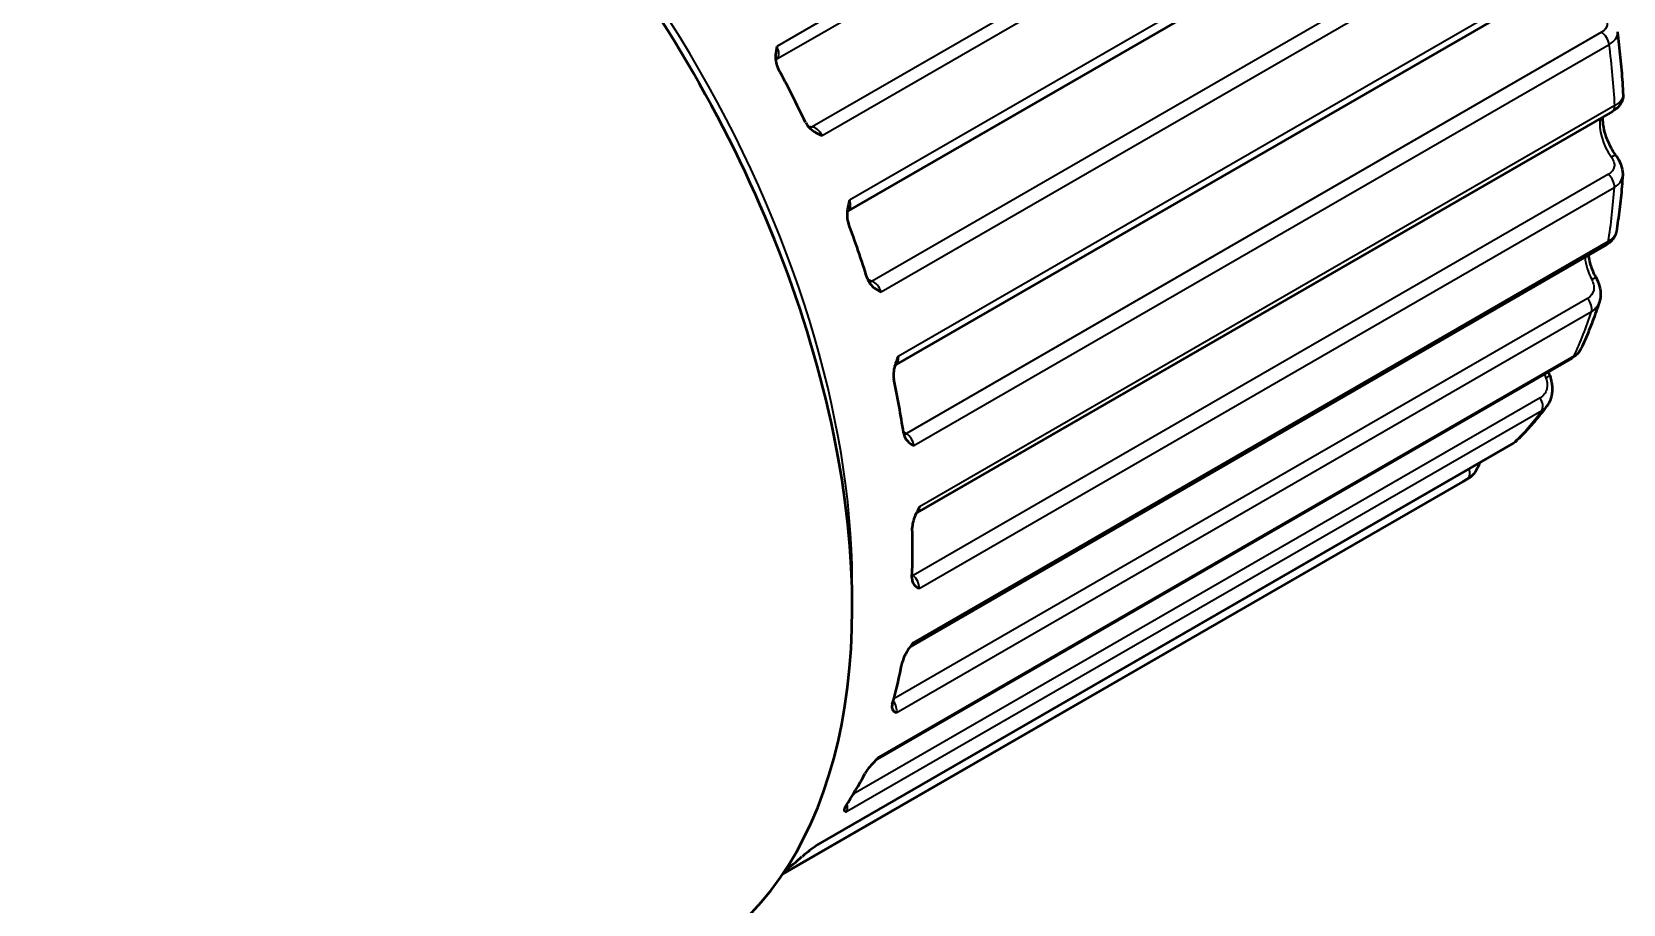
# Model space of a CAD drawing. Header units: millimetres. Extents: x -106 to 841, y -50 to 594.
# Drawn here: x 585.9 to 599.9, y 214.7 to 222.38 of the extents above; entities that cross this region are included whole.
import ezdxf

# ---------------------------------------------------------------- set-up
doc = ezdxf.new("R2010")
doc.units = ezdxf.units.MM
doc.layers.add('Visible (ISO)', color=7, linetype='Continuous', lineweight=50)
doc.layers.add('Visible Narrow (ISO)', color=7, linetype='Continuous', lineweight=35)

msp = doc.modelspace()

# ---------------------------------------------------------------- linework, layer by layer
at = {"layer": 'Visible (ISO)'}
for p, q in [((599.202, 224.339), (593.086, 220.808)), ((599.622, 222.984), (593.506, 219.453)), ((599.809, 221.682), (593.693, 218.151)), ((599.752, 220.504), (593.636, 216.972)), ((599.455, 219.511), (593.339, 215.98)), ((598.934, 218.759), (592.817, 215.228)), ((592.508, 214.967), (598.493, 218.422))]:
    msp.add_line(p, q, dxfattribs=at)
for centre, major_axis, ratio, start_param, end_param in [((588.348, 220.071), (3.375, -5.846), 0.57735, 0, 3.141593), ((589.055, 220.479), (3.25, -5.629), 0.57735, 1.436668, 1.519034), ((599.759, 221.769), (0.05, -0.0866), 0.57735, 0, 0.000421), ((589.055, 220.479), (3.25, -5.629), 0.57735, 1.203957, 1.286323), ((599.574, 220.179), (0.0886, 0.0464), 0.057996, 6.277733, 6.283185), ((599.405, 219.598), (0.05, -0.0866), 0.57735, 0, 0.000768), ((589.055, 220.479), (3.25, -5.629), 0.57735, 0.971247, 1.053613), ((599.162, 219.332), (0.0941, 0.0338), 0.244255, 6.277119, 6.283185), ((598.884, 218.846), (0.05, -0.0866), 0.57735, 0, 0.004372), ((589.055, 220.479), (3.25, -5.629), 0.57735, 0.738536, 0.820902), ((589.055, 220.479), (3.25, -5.629), 0.57735, 0.505826, 0.588192), ((589.055, 220.479), (3.25, -5.629), 0.57735, 0.273115, 0.355481), ((589.055, 220.479), (3.25, -5.629), 0.57735, 0.071451, 0.12277)]:
    msp.add_ellipse(centre, major_axis=major_axis, ratio=ratio, start_param=start_param, end_param=end_param, dxfattribs=at)
for points in [[(599.853, 222.383), (599.853, 222.383), (599.853, 222.383), (599.853, 222.383)], [(592.447, 222.136), (592.447, 222.136), (592.448, 222.136), (592.448, 222.137)], [(599.903, 221.825), (599.903, 221.825), (599.903, 221.825), (599.903, 221.825)], [(599.9, 221.122), (599.9, 221.122), (599.9, 221.122), (599.9, 221.123)], [(599.695, 220.005), (599.695, 220.006), (599.695, 220.006), (599.695, 220.006)], [(599.533, 219.594), (599.533, 219.594), (599.533, 219.594), (599.533, 219.594)], [(599.256, 219.365), (599.253, 219.374), (599.25, 219.383), (599.248, 219.391)], [(598.969, 218.785), (598.959, 218.776), (598.947, 218.767), (598.935, 218.76)]]:
    msp.add_open_spline(points, degree=3, dxfattribs=at)
for points, knots in [([(599.853, 222.383), (599.858, 222.345), (599.862, 222.308), (599.871, 222.233), (599.875, 222.195), (599.882, 222.121), (599.886, 222.083), (599.892, 222.009), (599.895, 221.972), (599.899, 221.899), (599.902, 221.862), (599.904, 221.825)], [3.4965007, 3.4965007, 3.4965007, 3.4965007, 3.5166089, 3.5166089, 3.5367171, 3.5367171, 3.5568253, 3.5568253, 3.5769335, 3.5769335, 3.5970417, 3.5970417, 3.5970417, 3.5970417]), ([(592.456, 222.255), (592.452, 222.23), (592.447, 222.204), (592.446, 222.177), (592.445, 222.157), (592.446, 222.135), (592.451, 222.111), (592.455, 222.094), (592.461, 222.077), (592.469, 222.061)], [-0.00014252, -0.00014252, -0.00014252, -0.00014252, 0.00835799, 0.00835799, 0.00835799, 0.01450843, 0.01450843, 0.01450843, 0.01902049, 0.01902049, 0.01902049, 0.01902049]), ([(599.904, 221.823), (599.904, 221.81), (599.902, 221.798), (599.895, 221.773), (599.889, 221.76), (599.873, 221.735), (599.862, 221.722), (599.838, 221.701), (599.824, 221.691), (599.809, 221.682)], [0.00028944, 0.00028944, 0.00028944, 0.00028944, 0.00437873, 0.00437873, 0.00898961, 0.00898961, 0.01476214, 0.01476214, 0.02047121, 0.02047121, 0.02047121, 0.02047121]), ([(592.711, 221.586), (592.718, 221.57), (592.728, 221.555), (592.74, 221.543), (592.755, 221.525), (592.773, 221.513), (592.788, 221.503), (592.81, 221.49), (592.833, 221.479), (592.855, 221.47)], [0.04568793, 0.04568793, 0.04568793, 0.04568793, 0.04996282, 0.04996282, 0.04996282, 0.05578997, 0.05578997, 0.05578997, 0.06384365, 0.06384365, 0.06384365, 0.06384365]), ([(599.84, 221.296), (599.819, 221.326), (599.799, 221.359), (599.766, 221.427), (599.753, 221.462), (599.735, 221.528), (599.729, 221.56), (599.726, 221.605), (599.726, 221.621), (599.727, 221.635)], [5.852128, 5.852128, 5.852128, 5.852128, 6.142124, 6.142124, 6.432427, 6.432427, 6.717742, 6.717742, 6.884148, 6.884148, 6.884148, 6.884148]), ([(599.84, 221.295), (599.858, 221.271), (599.873, 221.244), (599.894, 221.189), (599.901, 221.161), (599.9, 221.129), (599.9, 221.126), (599.9, 221.123)], [0, 0, 0, 0, 0.00921229, 0.00921229, 0.018347, 0.018347, 0.01939819, 0.01939819, 0.01939819, 0.01939819]), ([(599.9, 221.122), (599.898, 221.088), (599.895, 221.054), (599.89, 220.986), (599.886, 220.953), (599.88, 220.886), (599.876, 220.853), (599.868, 220.787), (599.863, 220.755), (599.854, 220.69), (599.849, 220.657), (599.844, 220.625)], [3.72976844, 3.72976844, 3.72976844, 3.72976844, 3.74964289, 3.74964289, 3.76951734, 3.76951734, 3.78939179, 3.78939179, 3.80926624, 3.80926624, 3.82914069, 3.82914069, 3.82914069, 3.82914069]), ([(593.097, 220.9), (593.09, 220.873), (593.083, 220.847), (593.079, 220.819), (593.076, 220.799), (593.074, 220.776), (593.076, 220.751), (593.077, 220.734), (593.081, 220.716), (593.087, 220.7)], [-0.00014252, -0.00014252, -0.00014252, -0.00014252, 0.00835799, 0.00835799, 0.00835799, 0.01450844, 0.01450844, 0.01450844, 0.0190205, 0.0190205, 0.0190205, 0.0190205]), ([(593.076, 220.799), (593.076, 220.799), (593.076, 220.799), (593.077, 220.8), (593.078, 220.802), (593.081, 220.805), (593.084, 220.806), (593.086, 220.808)], [4.1680077, 4.1680077, 4.1680077, 4.1680077, 4.1762384, 4.1762384, 4.3095948, 4.3095948, 4.4429512, 4.4429512, 4.4429512, 4.4429512]), ([(599.843, 220.62), (599.84, 220.604), (599.834, 220.59), (599.817, 220.56), (599.806, 220.546), (599.781, 220.523), (599.768, 220.513), (599.754, 220.505)], [0.00063311, 0.00063311, 0.00063311, 0.00063311, 0.00588146, 0.00588146, 0.01191135, 0.01191135, 0.01714335, 0.01714335, 0.01714335, 0.01714335]), ([(599.663, 220.225), (599.645, 220.259), (599.631, 220.293), (599.61, 220.358), (599.604, 220.388), (599.6, 220.415)], [6.0848383, 6.0848383, 6.0848383, 6.0848383, 6.3755042, 6.3755042, 6.6371564, 6.6371564, 6.6371564, 6.6371564]), ([(593.255, 220.211), (593.26, 220.195), (593.267, 220.181), (593.276, 220.168), (593.289, 220.15), (593.303, 220.137), (593.316, 220.127), (593.335, 220.114), (593.355, 220.103), (593.374, 220.093)], [0.04568793, 0.04568793, 0.04568793, 0.04568793, 0.04996282, 0.04996282, 0.04996282, 0.05578996, 0.05578996, 0.05578996, 0.06384365, 0.06384365, 0.06384365, 0.06384365]), ([(599.663, 220.225), (599.677, 220.198), (599.688, 220.17), (599.703, 220.114), (599.706, 220.085), (599.704, 220.04), (599.7, 220.023), (599.695, 220.006)], [0.0000292, 0.0000292, 0.0000292, 0.0000292, 0.00892819, 0.00892819, 0.01770614, 0.01770614, 0.02321354, 0.02321354, 0.02321354, 0.02321354]), ([(599.695, 220.005), (599.686, 219.977), (599.676, 219.948), (599.656, 219.892), (599.646, 219.864), (599.625, 219.808), (599.614, 219.781), (599.592, 219.727), (599.581, 219.7), (599.557, 219.646), (599.545, 219.62), (599.533, 219.594)], [3.96314392, 3.96314392, 3.96314392, 3.96314392, 3.98275581, 3.98275581, 4.0023677, 4.0023677, 4.02197959, 4.02197959, 4.04159148, 4.04159148, 4.06120337, 4.06120337, 4.06120337, 4.06120337]), ([(599.533, 219.594), (599.524, 219.575), (599.512, 219.558), (599.486, 219.532), (599.472, 219.522), (599.458, 219.513)], [0, 0, 0, 0, 0.00667411, 0.00667411, 0.0120916, 0.0120916, 0.0120916, 0.0120916]), ([(593.524, 219.524), (593.514, 219.498), (593.503, 219.471), (593.496, 219.444), (593.49, 219.424), (593.485, 219.401), (593.484, 219.377), (593.483, 219.36), (593.484, 219.343), (593.487, 219.327)], [-0.00014252, -0.00014252, -0.00014252, -0.00014252, 0.00835799, 0.00835799, 0.00835799, 0.01450843, 0.01450843, 0.01450843, 0.01902049, 0.01902049, 0.01902049, 0.01902049]), ([(593.496, 219.443), (593.496, 219.443), (593.496, 219.443), (593.496, 219.444), (593.497, 219.445), (593.499, 219.447), (593.5, 219.448), (593.503, 219.451), (593.504, 219.452), (593.506, 219.453)], [4.0931143, 4.0931143, 4.0931143, 4.0931143, 4.1333176, 4.1333176, 4.2365288, 4.2365288, 4.33974, 4.33974, 4.4429512, 4.4429512, 4.4429512, 4.4429512]), ([(599.257, 219.364), (599.266, 219.337), (599.273, 219.309), (599.281, 219.253), (599.281, 219.224), (599.274, 219.17), (599.265, 219.144), (599.248, 219.111), (599.242, 219.102), (599.236, 219.093)], [0.00011897, 0.00011897, 0.00011897, 0.00011897, 0.00873587, 0.00873587, 0.01720445, 0.01720445, 0.02547803, 0.02547803, 0.02895199, 0.02895199, 0.02895199, 0.02895199]), ([(599.237, 219.094), (599.221, 219.072), (599.204, 219.05), (599.171, 219.008), (599.154, 218.987), (599.119, 218.946), (599.102, 218.925), (599.066, 218.885), (599.048, 218.866), (599.011, 218.827), (598.993, 218.808), (598.974, 218.79)], [4.19644312, 4.19644312, 4.19644312, 4.19644312, 4.21583995, 4.21583995, 4.23523677, 4.23523677, 4.2546336, 4.2546336, 4.27403043, 4.27403043, 4.29342726, 4.29342726, 4.29342726, 4.29342726]), ([(593.572, 218.852), (593.575, 218.836), (593.579, 218.822), (593.586, 218.81), (593.595, 218.793), (593.606, 218.781), (593.617, 218.771), (593.631, 218.759), (593.648, 218.749), (593.664, 218.74)], [0.04568795, 0.04568795, 0.04568795, 0.04568795, 0.04996283, 0.04996283, 0.04996283, 0.05578998, 0.05578998, 0.05578998, 0.06384367, 0.06384367, 0.06384367, 0.06384367]), ([(598.639, 218.589), (598.633, 218.566), (598.623, 218.544), (598.598, 218.502), (598.582, 218.482), (598.555, 218.46), (598.547, 218.454), (598.539, 218.45)], [0.01752685, 0.01752685, 0.01752685, 0.01752685, 0.02473669, 0.02473669, 0.03278566, 0.03278566, 0.03573259, 0.03573259, 0.03573259, 0.03573259]), ([(598.54, 218.45), (598.537, 218.448), (598.533, 218.446), (598.527, 218.442), (598.524, 218.44), (598.518, 218.437), (598.515, 218.435), (598.508, 218.431), (598.505, 218.429), (598.499, 218.426), (598.496, 218.424), (598.493, 218.422)], [4.42940119, 4.42940119, 4.42940119, 4.42940119, 4.4321112, 4.4321112, 4.4348212, 4.4348212, 4.43753121, 4.43753121, 4.44024121, 4.44024121, 4.44295122, 4.44295122, 4.44295122, 4.44295122]), ([(593.713, 218.202), (593.7, 218.177), (593.687, 218.152), (593.675, 218.126), (593.667, 218.107), (593.659, 218.085), (593.654, 218.063), (593.65, 218.046), (593.648, 218.03), (593.649, 218.015)], [-0.00014252, -0.00014252, -0.00014252, -0.00014252, 0.00835799, 0.00835799, 0.00835799, 0.01450843, 0.01450843, 0.01450843, 0.0190205, 0.0190205, 0.0190205, 0.0190205]), ([(593.682, 218.141), (593.682, 218.141), (593.682, 218.141), (593.683, 218.142), (593.683, 218.143), (593.685, 218.144), (593.685, 218.145), (593.687, 218.147), (593.688, 218.148), (593.69, 218.149), (593.691, 218.15), (593.693, 218.151)], [4.0593523, 4.0593523, 4.0593523, 4.0593523, 4.1360721, 4.1360721, 4.2127919, 4.2127919, 4.2895117, 4.2895117, 4.3662314, 4.3662314, 4.4429512, 4.4429512, 4.4429512, 4.4429512]), ([(593.646, 217.58), (593.646, 217.565), (593.648, 217.553), (593.651, 217.542), (593.656, 217.527), (593.664, 217.517), (593.672, 217.509), (593.683, 217.498), (593.697, 217.49), (593.71, 217.482)], [0.04568793, 0.04568793, 0.04568793, 0.04568793, 0.04996281, 0.04996281, 0.04996281, 0.05578996, 0.05578996, 0.05578996, 0.06384364, 0.06384364, 0.06384364, 0.06384364]), ([(593.656, 217.005), (593.639, 216.982), (593.622, 216.959), (593.607, 216.935), (593.597, 216.918), (593.585, 216.898), (593.576, 216.878), (593.57, 216.864), (593.565, 216.85), (593.562, 216.837)], [-0.00014252, -0.00014252, -0.00014252, -0.00014252, 0.00835799, 0.00835799, 0.00835799, 0.01450844, 0.01450844, 0.01450844, 0.0190205, 0.0190205, 0.0190205, 0.0190205]), ([(593.627, 216.964), (593.627, 216.964), (593.627, 216.965), (593.628, 216.966), (593.629, 216.966), (593.63, 216.968), (593.63, 216.968), (593.632, 216.969), (593.633, 216.97), (593.634, 216.971), (593.635, 216.972), (593.636, 216.972)], [4.1764506, 4.1764506, 4.1764506, 4.1764506, 4.2297507, 4.2297507, 4.2830508, 4.2830508, 4.336351, 4.336351, 4.3896511, 4.3896511, 4.4429512, 4.4429512, 4.4429512, 4.4429512]), ([(593.473, 216.464), (593.47, 216.452), (593.469, 216.441), (593.47, 216.433), (593.471, 216.421), (593.476, 216.413), (593.481, 216.407), (593.488, 216.399), (593.498, 216.394), (593.508, 216.389)], [0.04568794, 0.04568794, 0.04568794, 0.04568794, 0.04996283, 0.04996283, 0.04996283, 0.05578997, 0.05578997, 0.05578997, 0.06384366, 0.06384366, 0.06384366, 0.06384366]), ([(593.354, 215.997), (593.334, 215.977), (593.314, 215.957), (593.296, 215.937), (593.282, 215.922), (593.268, 215.905), (593.255, 215.889), (593.246, 215.876), (593.239, 215.865), (593.233, 215.855)], [-0.00014252, -0.00014252, -0.00014252, -0.00014252, 0.00835799, 0.00835799, 0.00835799, 0.01450843, 0.01450843, 0.01450843, 0.01902049, 0.01902049, 0.01902049, 0.01902049]), ([(593.332, 215.975), (593.332, 215.975), (593.333, 215.975), (593.334, 215.976), (593.334, 215.977), (593.335, 215.977), (593.335, 215.978), (593.336, 215.978), (593.337, 215.979), (593.338, 215.979), (593.338, 215.98), (593.339, 215.98)], [4.2822371, 4.2822371, 4.2822371, 4.2822371, 4.31438, 4.31438, 4.3465228, 4.3465228, 4.3786656, 4.3786656, 4.4108084, 4.4108084, 4.4429512, 4.4429512, 4.4429512, 4.4429512]), ([(593.062, 215.564), (593.055, 215.555), (593.052, 215.548), (593.05, 215.542), (593.048, 215.534), (593.05, 215.529), (593.053, 215.526), (593.057, 215.521), (593.063, 215.519), (593.07, 215.518)], [0.04568793, 0.04568793, 0.04568793, 0.04568793, 0.04996282, 0.04996282, 0.04996282, 0.05578996, 0.05578996, 0.05578996, 0.06384365, 0.06384365, 0.06384365, 0.06384365]), ([(592.824, 215.233), (592.802, 215.217), (592.779, 215.2), (592.757, 215.184), (592.741, 215.172), (592.724, 215.159), (592.708, 215.146), (592.697, 215.137), (592.687, 215.129), (592.679, 215.122)], [-0.00014252, -0.00014252, -0.00014252, -0.00014252, 0.00835799, 0.00835799, 0.00835799, 0.01450843, 0.01450843, 0.01450843, 0.01902049, 0.01902049, 0.01902049, 0.01902049]), ([(592.814, 215.226), (592.815, 215.226), (592.815, 215.226), (592.815, 215.226), (592.815, 215.227), (592.816, 215.227), (592.816, 215.227), (592.816, 215.227), (592.816, 215.227), (592.817, 215.228), (592.817, 215.228), (592.817, 215.228)], [4.38107473, 4.38107473, 4.38107473, 4.38107473, 4.39345003, 4.39345003, 4.40582533, 4.40582533, 4.41820062, 4.41820062, 4.43057592, 4.43057592, 4.44295122, 4.44295122, 4.44295122, 4.44295122])]:
    msp.add_open_spline(points, degree=3, knots=knots, dxfattribs=at)
at = {"layer": 'Visible Narrow (ISO)'}
for p, q in [((598.572, 225.787), (592.456, 222.255)), ((592.462, 222.148), (598.579, 225.679)), ((598.884, 225.077), (592.768, 221.546)), ((592.855, 221.47), (598.971, 225.001)), ((599.213, 224.431), (593.097, 220.9)), ((599.411, 223.719), (593.295, 220.188)), ((593.374, 220.093), (599.491, 223.625)), ((599.64, 223.055), (593.524, 219.524)), ((599.713, 222.379), (593.597, 218.848)), ((593.664, 218.74), (599.781, 222.271)), ((599.83, 221.733), (593.713, 218.202)), ((599.774, 221.129), (593.658, 217.597)), ((593.71, 217.482), (599.826, 221.014)), ((599.772, 220.536), (593.656, 217.005)), ((599.591, 220.036), (593.487, 216.512)), ((593.508, 216.389), (599.625, 219.92)), ((599.47, 219.528), (593.354, 215.997)), ((599.173, 219.16), (593.13, 215.671)), ((593.07, 215.518), (599.187, 219.049)), ((598.941, 218.764), (592.824, 215.233)), ((592.509, 214.968), (598.536, 218.448))]:
    msp.add_line(p, q, dxfattribs=at)
for centre, major_axis, ratio, start_param, end_param in [((588.525, 220.173), (-3.25, 5.629), 0.57735, 3.90794, 5.516838), ((599.711, 222.299), (-0.05, 0.0866), 0.57735, 4.085984, 5.466838), ((592.405, 222.229), (0.05, -0.0866), 0.57735, 0.165035, 1.545889), ((595.243, 224.051), (3.25, -5.629), 0.57735, 0.847757, 0.944392), ((592.52, 222.067), (-0.072, 0.0694), 0.805403, 6.054899, 6.283185), ((592.664, 221.866), (-0.175, 0.303), 0.57735, 0.165035, 0.273717), ((599.759, 221.769), (0.05, -0.0866), 0.57735, 0.000421, 0.847757), ((592.664, 221.866), (0.175, -0.303), 0.57735, 5.779419, 5.93226), ((592.738, 221.637), (-0.0041, -0.0999), 0.766735, 0.134273, 0.452515), ((592.798, 221.455), (-0.05, 0.0866), 0.57735, 4.551405, 5.93226), ((599.945, 221.429), (0.175, -0.303), 0.57735, 3.748193, 4.874009), ((599.759, 221.238), (0.0815, 0.0579), 0.131388, 0.005474, 0.949119), ((599.756, 221.06), (-0.05, 0.0866), 0.57735, 3.853274, 5.234128), ((595.243, 224.051), (3.25, -5.629), 0.57735, 0.615047, 0.711681), ((593.036, 220.894), (0.05, -0.0866), 0.57735, 0, 1.313178), ((599.702, 220.59), (0.05, -0.0866), 0.57735, 0, 0.615047), ((599.815, 220.28), (0.175, -0.303), 0.57735, 4.016513, 4.641298), ((593.245, 220.497), (-0.175, 0.303), 0.57735, 2.405938, 2.557956), ((593.28, 220.276), (-0.0323, -0.0946), 0.681337, 0.305565, 0.662003), ((593.309, 220.1), (-0.05, 0.0866), 0.57735, 4.318695, 5.699549), ((599.574, 220.179), (0.0886, 0.0464), 0.057996, 5.329061, 6.277733), ((599.557, 219.984), (-0.05, 0.0866), 0.57735, 3.620563, 5.001417), ((595.243, 224.051), (3.25, -5.629), 0.57735, 0.382336, 0.47897), ((593.456, 219.539), (0.05, -0.0866), 0.57735, 0, 1.080468), ((599.405, 219.598), (0.05, -0.0866), 0.57735, 0.000768, 0.382336), ((599.444, 219.339), (0.175, -0.303), 0.57735, 4.289318, 4.408588), ((599.162, 219.332), (0.0941, 0.0338), 0.244255, 5.350132, 6.277119), ((599.126, 219.126), (0.05, -0.0866), 0.57735, 0.24626, 1.627114), ((595.243, 224.051), (3.25, -5.629), 0.57735, 0.149626, 0.24626), ((593.604, 219.129), (-0.175, 0.303), 0.57735, 2.218534, 2.325246), ((593.599, 218.928), (0.0523, 0.0853), 0.559208, 3.627743, 3.941994), ((593.594, 218.767), (-0.05, 0.0866), 0.57735, 4.085984, 5.466838), ((598.884, 218.846), (0.05, -0.0866), 0.57735, 0.004372, 0.149626), ((595.243, 224.051), (3.25, -5.629), 0.57735, 0, 0.013549), ((598.486, 218.534), (0.05, -0.0866), 0.57735, 0.013549, 1.275734), ((593.643, 218.238), (0.05, -0.0866), 0.57735, 0, 0.847757), ((593.676, 217.665), (0.0664, 0.0747), 0.406932, 3.873342, 4.028195), ((593.722, 217.836), (-0.175, 0.303), 0.57735, 2.04991, 2.092535), ((593.639, 217.529), (-0.05, 0.0866), 0.57735, 3.853274, 5.234128), ((593.586, 217.059), (0.05, -0.0866), 0.57735, 0, 0.615047), ((593.441, 216.452), (-0.05, 0.0866), 0.57735, 3.620563, 4.875316), ((593.289, 216.067), (0.05, -0.0866), 0.57735, 0, 0.382336), ((593.01, 215.595), (0.05, -0.0866), 0.57735, 0.24626, 1.149002), ((592.767, 215.314), (0.05, -0.0866), 0.57735, 0, 0.149626)]:
    msp.add_ellipse(centre, major_axis=major_axis, ratio=ratio, start_param=start_param, end_param=end_param, dxfattribs=at)
for points, knots in [([(599.733, 222.512), (599.744, 222.499), (599.761, 222.476), (599.769, 222.428), (599.742, 222.396), (599.713, 222.379)], [-0.02464227, -0.02464227, -0.02464227, -0.02464227, -0.01760162, -0.01232113, 0, 0, 0, 0]), ([(599.781, 222.271), (599.829, 222.299), (599.857, 222.339), (599.853, 222.381), (599.853, 222.383)], [0, 0, 0, 0, 0.01232113, 0.01290604, 0.01290604, 0.01290604, 0.01290604]), ([(599.903, 221.825), (599.904, 221.813), (599.894, 221.781), (599.857, 221.749), (599.83, 221.733)], [0.01237029, 0.01237029, 0.01237029, 0.01237029, 0.01760149, 0.02464209, 0.02464209, 0.02464209, 0.02464209]), ([(599.8, 221.28), (599.811, 221.265), (599.825, 221.238), (599.83, 221.181), (599.803, 221.145), (599.774, 221.129)], [-0.02464227, -0.02464227, -0.02464227, -0.02464227, -0.01760162, -0.01232113, 0, 0, 0, 0]), ([(599.844, 220.625), (599.842, 220.615), (599.83, 220.581), (599.8, 220.552), (599.772, 220.536)], [0.01433916, 0.01433916, 0.01433916, 0.01433916, 0.0176015, 0.0246421, 0.0246421, 0.0246421, 0.0246421]), ([(599.628, 220.201), (599.636, 220.185), (599.647, 220.154), (599.648, 220.091), (599.62, 220.053), (599.591, 220.036)], [-0.02464227, -0.02464227, -0.02464227, -0.02464227, -0.01760162, -0.01232113, 0, 0, 0, 0]), ([(599.533, 219.594), (599.53, 219.586), (599.515, 219.561), (599.491, 219.54), (599.47, 219.528)], [0.017356868, 0.017356868, 0.017356868, 0.017356868, 0.019361648, 0.024642097, 0.024642097, 0.024642097, 0.024642097]), ([(599.225, 219.333), (599.231, 219.317), (599.238, 219.284), (599.232, 219.217), (599.202, 219.177), (599.173, 219.16)], [-0.02464227, -0.02464227, -0.02464227, -0.02464227, -0.01760162, -0.01232113, 0, 0, 0, 0])]:
    msp.add_open_spline(points, degree=3, knots=knots, dxfattribs=at)
for points in [[(599.826, 221.014), (599.87, 221.039), (599.897, 221.078), (599.9, 221.122)], [(599.625, 219.92), (599.659, 219.94), (599.683, 219.97), (599.695, 220.005)], [(599.187, 219.049), (599.206, 219.06), (599.223, 219.075), (599.236, 219.093)], [(598.974, 218.79), (598.964, 218.78), (598.953, 218.772), (598.941, 218.764)], [(598.536, 218.448), (598.537, 218.448), (598.538, 218.449), (598.539, 218.45)]]:
    msp.add_open_spline(points, degree=3, dxfattribs=at)

doc.saveas('drawing.dxf')
